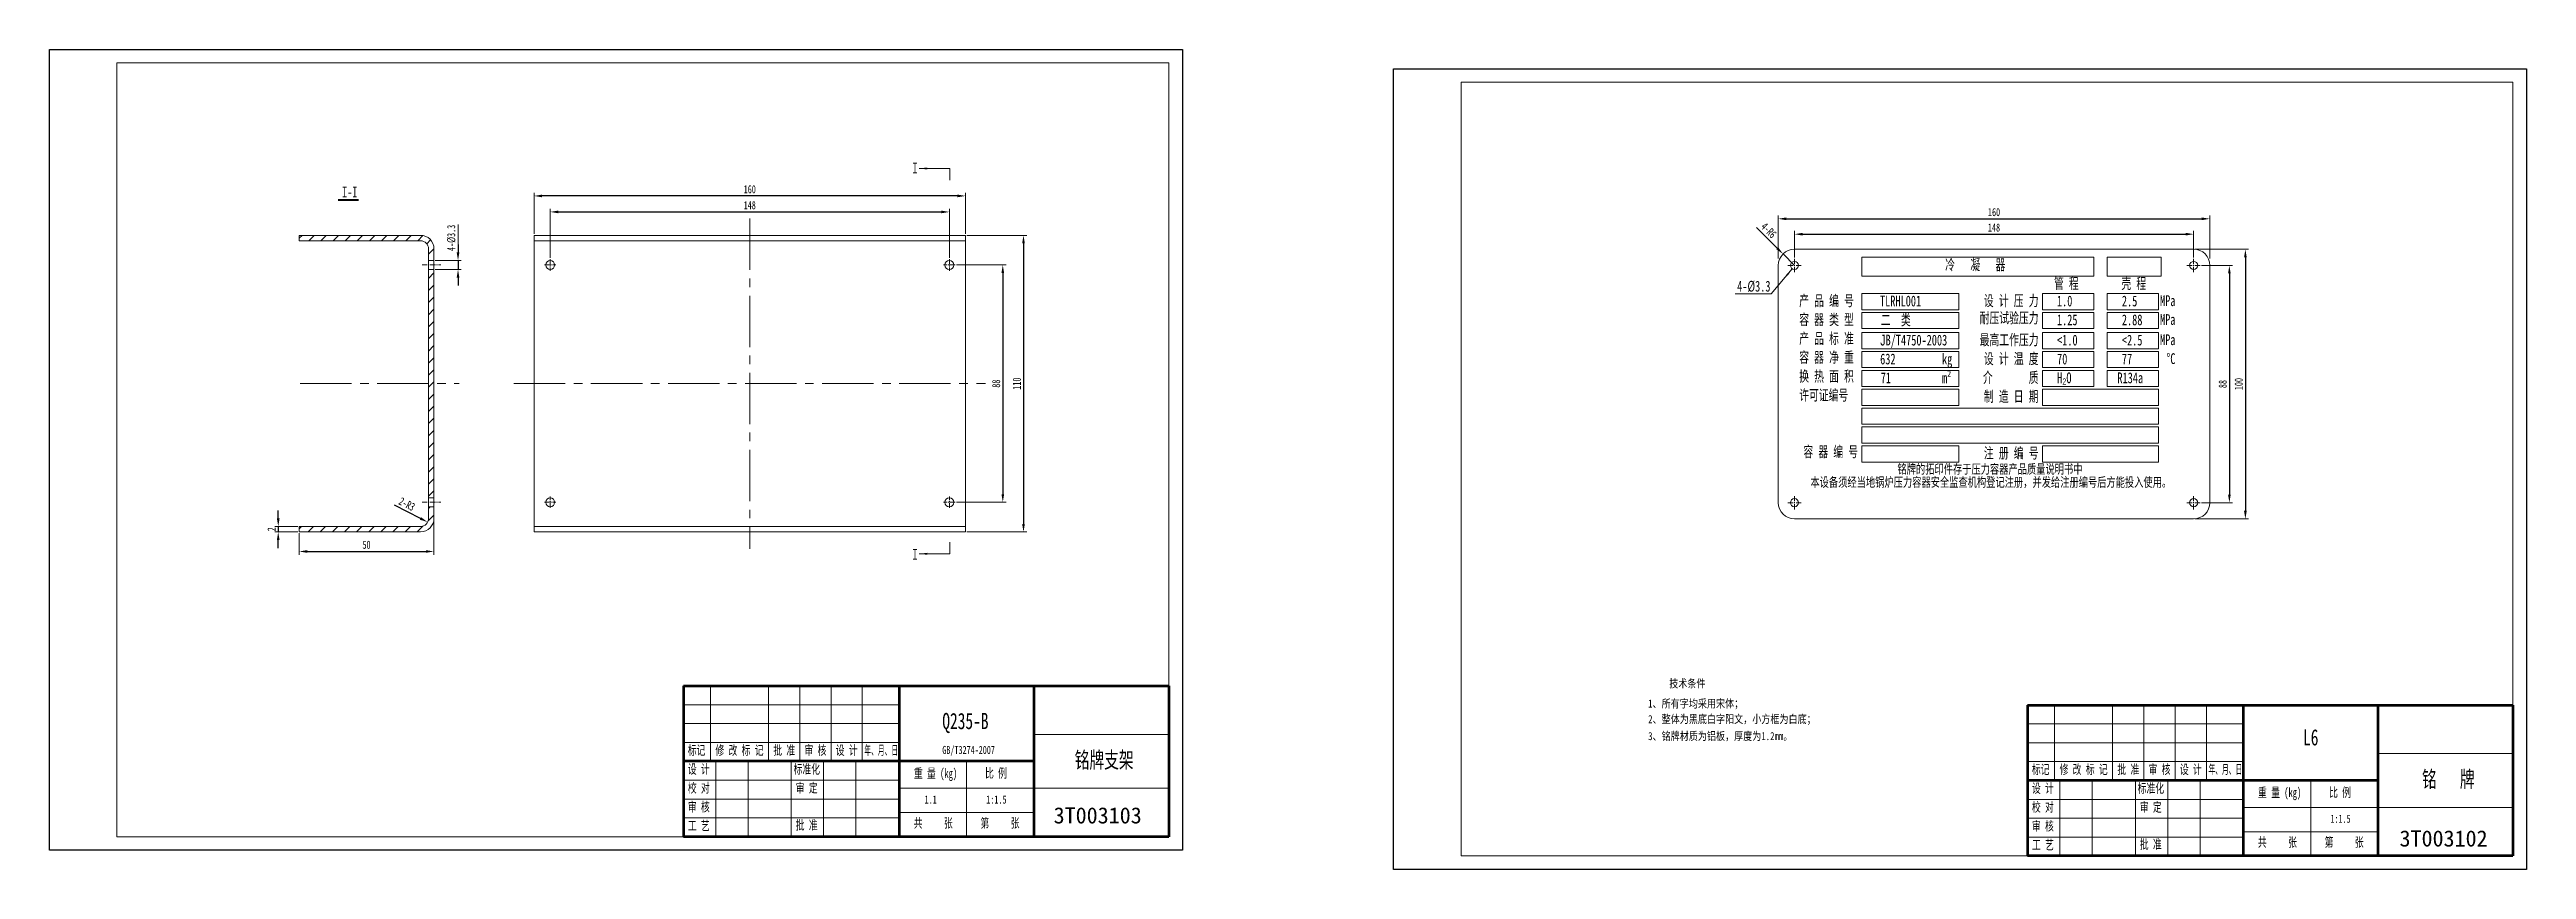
# Model space of a CAD drawing. Header units: millimetres. Extents: x 9957 to 10876, y 1801 to 2105.
import ezdxf

# ---------------------------------------------------------------- set-up
doc = ezdxf.new("R2010")
doc.units = ezdxf.units.MM
doc.linetypes.add('CENTER', pattern=[50.8, 31.75, -6.35, 6.35, -6.35])
doc.linetypes.add('CENTER2', pattern=[28.574999, 19.049999, -3.175, 3.175, -3.175])
doc.layers.get('0').update_dxf_attribs({"lineweight": 0})
doc.layers.get('Defpoints').update_dxf_attribs({"lineweight": 18})
for name, color, linetype, lineweight in [('中心线', 1, 'CENTER', 9), ('图层4', 2, 'CENTER2', 20), ('尺寸线', 4, 'Continuous', 9), ('标注线', 4, 'Continuous', 5), ('粗线', 7, 'Continuous', 15)]:
    doc.layers.add(name, color=color, linetype=linetype, lineweight=lineweight)
doc.styles.get("Standard").update_dxf_attribs({"font": 'txt', "width": 0.7})
doc.styles.add('TextStyle1', font='', dxfattribs={"width": 0.510669})
doc.styles.add('UserTxtStyle4', font='', dxfattribs={"width": 0.667})
doc.styles.get('TextStyle1').set_extended_font_data('宋体')
doc.styles.get('UserTxtStyle4').set_extended_font_data('宋体')
doc.dimstyles.new('标准', dxfattribs={"dimtxt": 3, "dimasz": 3, "dimexe": 1.2, "dimexo": 0.5, "dimgap": 1, "dimtad": 1, "dimdec": 1, "dimzin": 12, "dimdsep": 46, "dimtxsty": 'Standard', "dimcen": 0, "dimdle": 6, "dimclrd": 256, "dimclre": 256, "dimclrt": 256, "dimaunit": 1, "dimazin": 3, "dimtfac": 1, "dimtdec": 1, "dimtix": 1, "dimtmove": 0, "dimatfit": 3, "dimfxl": 0, "dimtolj": 1, "dimarcsym": 0})

# ---------------------------------------------------------------- blocks, each defined once
blk = doc.blocks.new('*X41')
at = {"layer": '尺寸线', "linetype": 'ByBlock'}
for points in [[(10604.28, 2036.52), (10607.28, 2036.02), (10607.28, 2037.02)], [(10752.28, 2036.52), (10749.28, 2036.02), (10749.28, 2037.02)]]:
    blk.add_hatch(color=256, dxfattribs=at).paths.add_polyline_path(points, flags=0)
for p, q in [((10604.28, 2027.92), (10604.28, 2037.72)), ((10752.28, 2027.92), (10752.28, 2037.72))]:
    blk.add_line(p, q, dxfattribs=at)
at = {"layer": '尺寸线', "linetype": 'ByBlock', "lineweight": -2}
blk.add_line((10607.28, 2036.52), (10749.28, 2036.52), dxfattribs=at)
at = {"layer": '尺寸线', "linetype": 'ByBlock', "insert": (10678.28, 2038.98), "char_height": 3, "width": 7.9333, "attachment_point": 5}
blk.add_mtext('148', dxfattribs=at)
blk = doc.blocks.new('*X42')
at = {"layer": '尺寸线', "linetype": 'ByBlock'}
for points in [[(10598.28, 2042.22), (10601.28, 2041.72), (10601.28, 2042.72)], [(10758.28, 2042.22), (10755.28, 2041.72), (10755.28, 2042.72)]]:
    blk.add_hatch(color=256, dxfattribs=at).paths.add_polyline_path(points, flags=0)
for p, q in [((10598.28, 2027.44), (10598.28, 2043.42)), ((10758.28, 2027.44), (10758.28, 2043.42))]:
    blk.add_line(p, q, dxfattribs=at)
at = {"layer": '尺寸线', "linetype": 'ByBlock', "lineweight": -2}
blk.add_line((10601.28, 2042.22), (10755.28, 2042.22), dxfattribs=at)
at = {"layer": '尺寸线', "linetype": 'ByBlock', "insert": (10678.28, 2044.69), "char_height": 3, "width": 7.98, "attachment_point": 5}
blk.add_mtext('160', dxfattribs=at)
blk = doc.blocks.new('*X43')
at = {"layer": '尺寸线', "linetype": 'ByBlock'}
for points in [[(10765.53, 2024.94), (10765.03, 2021.94), (10766.03, 2021.94)], [(10765.53, 1936.94), (10765.03, 1939.94), (10766.03, 1939.94)]]:
    blk.add_hatch(color=256, dxfattribs=at).paths.add_polyline_path(points, flags=0)
for p, q in [((10755.26, 2024.94), (10766.73, 2024.94)), ((10755.26, 1936.94), (10766.73, 1936.94))]:
    blk.add_line(p, q, dxfattribs=at)
at = {"layer": '尺寸线', "linetype": 'ByBlock', "lineweight": -2}
blk.add_line((10765.53, 2021.94), (10765.53, 1939.94), dxfattribs=at)
at = {"layer": '尺寸线', "linetype": 'ByBlock', "insert": (10763.06, 1980.94), "char_height": 3, "width": 5.9, "attachment_point": 5, "rotation": 90}
blk.add_mtext('88', dxfattribs=at)
blk = doc.blocks.new('*X44')
at = {"layer": '尺寸线', "linetype": 'ByBlock'}
for points in [[(10771.47, 2030.94), (10770.97, 2027.94), (10771.97, 2027.94)], [(10771.47, 1930.94), (10770.97, 1933.94), (10771.97, 1933.94)]]:
    blk.add_hatch(color=256, dxfattribs=at).paths.add_polyline_path(points, flags=0)
for p, q in [((10752.78, 2030.94), (10772.67, 2030.94)), ((10752.78, 1930.94), (10772.67, 1930.94))]:
    blk.add_line(p, q, dxfattribs=at)
at = {"layer": '尺寸线', "linetype": 'ByBlock', "lineweight": -2}
blk.add_line((10771.47, 2027.94), (10771.47, 1933.94), dxfattribs=at)
at = {"layer": '尺寸线', "linetype": 'ByBlock', "insert": (10769, 1980.94), "char_height": 3, "width": 7.98, "attachment_point": 5, "rotation": 90}
blk.add_mtext('100', dxfattribs=at)
blk = doc.blocks.new('*X45')
at = {"layer": '尺寸线', "linetype": 'ByBlock'}
blk.add_hatch(color=256, dxfattribs=at).paths.add_polyline_path([(10600.04, 2029.18), (10598.27, 2031.66), (10597.57, 2030.95)], flags=0)
at = {"layer": '尺寸线', "linetype": 'ByBlock', "lineweight": -2}
for p, q in [((10595.8, 2033.43), (10590.25, 2038.98)), ((10597.92, 2031.3), (10595.8, 2033.43)), ((10600.04, 2029.18), (10604.28, 2024.94))]:
    blk.add_line(p, q, dxfattribs=at)
at = {"layer": '尺寸线', "linetype": 'ByBlock', "insert": (10594.77, 2037.95), "char_height": 3, "width": 12.24, "attachment_point": 5, "rotation": 315}
blk.add_mtext('4-R6', dxfattribs=at)
blk = doc.blocks.new('*X46')
at = {"layer": '尺寸线', "linetype": 'Continuous'}
blk.add_hatch(color=256, dxfattribs=at).paths.add_polyline_path([(10603.47, 2023.68), (10601.83, 2021.14), (10601.26, 2021.62)], flags=0)
for p, q in [((10603.47, 2023.68), (10595.64, 2014.34)), ((10595.64, 2014.34), (10582.27, 2014.34))]:
    blk.add_line(p, q, dxfattribs=at)
at = {"layer": '尺寸线'}
blk.add_line((10582.27, 2014.34), (10582.27, 2014.34), dxfattribs=at)
blk = doc.blocks.new('*X47')
at = {"layer": '尺寸线', "linetype": 'ByBlock'}
blk.add_hatch(color=256, dxfattribs=at).paths.add_polyline_path([(10097.54, 1929.72), (10094.64, 1930.64), (10095.1, 1931.53)], flags=0)
at = {"layer": '尺寸线', "linetype": 'ByBlock', "lineweight": -2}
blk.add_line((10094.87, 1931.09), (10085.24, 1936.02), dxfattribs=at)
at = {"layer": '尺寸线', "linetype": 'ByBlock', "insert": (10089.85, 1936.43), "char_height": 3, "width": 12.7204, "attachment_point": 5, "rotation": 332.88456}
blk.add_mtext('2-R3', dxfattribs=at)
blk = doc.blocks.new('*X48')
at = {"layer": '尺寸线', "linetype": 'ByBlock'}
for points in [[(10042.13, 1928.09), (10041.63, 1931.09), (10042.63, 1931.09)], [(10042.13, 1926.09), (10041.63, 1923.09), (10042.63, 1923.09)]]:
    blk.add_hatch(color=256, dxfattribs=at).paths.add_polyline_path(points, flags=0)
at = {"layer": '尺寸线', "linetype": 'ByBlock', "lineweight": -2}
for p, q in [((10042.13, 1931.09), (10042.13, 1934.09)), ((10042.13, 1928.09), (10042.13, 1926.09)), ((10042.13, 1920.09), (10042.13, 1923.09)), ((10049.87, 1928.09), (10049.87, 1928.09))]:
    blk.add_line(p, q, dxfattribs=at)
at = {"layer": '尺寸线', "linetype": 'ByBlock'}
for p, q in [((10049.37, 1928.09), (10040.93, 1928.09)), ((10049.37, 1926.09), (10040.93, 1926.09))]:
    blk.add_line(p, q, dxfattribs=at)
at = {"layer": '尺寸线', "linetype": 'ByBlock', "insert": (10039.67, 1927.09), "char_height": 3, "width": 5.9, "attachment_point": 5, "rotation": 90}
blk.add_mtext('2', dxfattribs=at)
blk = doc.blocks.new('*X49')
at = {"layer": '尺寸线', "linetype": 'ByBlock'}
for points in [[(10142.96, 2044.77), (10145.96, 2044.27), (10145.96, 2045.27)], [(10290.96, 2044.77), (10287.96, 2044.27), (10287.96, 2045.27)]]:
    blk.add_hatch(color=256, dxfattribs=at).paths.add_polyline_path(points, flags=0)
for p, q in [((10142.96, 2027.71), (10142.96, 2045.97)), ((10290.96, 2027.71), (10290.96, 2045.97))]:
    blk.add_line(p, q, dxfattribs=at)
at = {"layer": '尺寸线', "linetype": 'ByBlock', "lineweight": -2}
blk.add_line((10145.96, 2044.77), (10287.96, 2044.77), dxfattribs=at)
at = {"layer": '尺寸线', "linetype": 'ByBlock', "insert": (10216.96, 2047.24), "char_height": 3, "width": 7.9333, "attachment_point": 5}
blk.add_mtext('148', dxfattribs=at)
blk = doc.blocks.new('*X50')
at = {"layer": '尺寸线', "linetype": 'ByBlock'}
for points in [[(10310.77, 2025.09), (10310.27, 2022.09), (10311.27, 2022.09)], [(10310.77, 1937.09), (10310.27, 1940.09), (10311.27, 1940.09)]]:
    blk.add_hatch(color=256, dxfattribs=at).paths.add_polyline_path(points, flags=0)
for p, q in [((10293.58, 2025.09), (10311.97, 2025.09)), ((10293.58, 1937.09), (10311.97, 1937.09))]:
    blk.add_line(p, q, dxfattribs=at)
at = {"layer": '尺寸线', "linetype": 'ByBlock', "lineweight": -2}
blk.add_line((10310.77, 2022.09), (10310.77, 1940.09), dxfattribs=at)
at = {"layer": '尺寸线', "linetype": 'ByBlock', "insert": (10308.3, 1981.09), "char_height": 3, "width": 5.9, "attachment_point": 5, "rotation": 90}
blk.add_mtext('88', dxfattribs=at)
blk = doc.blocks.new('*X51')
at = {"layer": '尺寸线', "linetype": 'ByBlock'}
for points in [[(10318.45, 2036.09), (10317.95, 2033.09), (10318.95, 2033.09)], [(10318.45, 1926.09), (10317.95, 1929.09), (10318.95, 1929.09)]]:
    blk.add_hatch(color=256, dxfattribs=at).paths.add_polyline_path(points, flags=0)
for p, q in [((10297.46, 2036.09), (10319.65, 2036.09)), ((10297.46, 1926.09), (10319.65, 1926.09))]:
    blk.add_line(p, q, dxfattribs=at)
at = {"layer": '尺寸线', "linetype": 'ByBlock', "lineweight": -2}
blk.add_line((10318.45, 2033.09), (10318.45, 1929.09), dxfattribs=at)
at = {"layer": '尺寸线', "linetype": 'ByBlock', "insert": (10315.99, 1981.09), "char_height": 3, "width": 7.98, "attachment_point": 5, "rotation": 90}
blk.add_mtext('110', dxfattribs=at)
blk = doc.blocks.new('*X52')
at = {"layer": '尺寸线', "linetype": 'ByBlock'}
for points in [[(10136.96, 2050.71), (10139.96, 2051.21), (10139.96, 2050.21)], [(10296.96, 2050.71), (10293.96, 2051.21), (10293.96, 2050.21)]]:
    blk.add_hatch(color=256, dxfattribs=at).paths.add_polyline_path(points, flags=0)
for p, q in [((10136.96, 2036.59), (10136.96, 2051.91)), ((10296.96, 2036.59), (10296.96, 2051.91))]:
    blk.add_line(p, q, dxfattribs=at)
at = {"layer": '尺寸线', "linetype": 'ByBlock', "lineweight": -2}
blk.add_line((10293.96, 2050.71), (10139.96, 2050.71), dxfattribs=at)
at = {"layer": '尺寸线', "linetype": 'ByBlock', "insert": (10216.96, 2053.17), "char_height": 3, "width": 7.98, "attachment_point": 5}
blk.add_mtext('160', dxfattribs=at)
blk = doc.blocks.new('*X53')
at = {"layer": '尺寸线', "linetype": 'ByBlock'}
for points in [[(10049.87, 1918.84), (10052.87, 1918.34), (10052.87, 1919.34)], [(10099.87, 1918.84), (10096.87, 1918.34), (10096.87, 1919.34)]]:
    blk.add_hatch(color=256, dxfattribs=at).paths.add_polyline_path(points, flags=0)
for p, q in [((10099.87, 1930.59), (10099.87, 1917.64)), ((10049.87, 1925.59), (10049.87, 1917.64))]:
    blk.add_line(p, q, dxfattribs=at)
at = {"layer": '尺寸线', "linetype": 'ByBlock', "lineweight": -2}
blk.add_line((10052.87, 1918.84), (10096.87, 1918.84), dxfattribs=at)
at = {"layer": '尺寸线', "linetype": 'ByBlock', "insert": (10074.87, 1921.31), "char_height": 3, "width": 5.32, "attachment_point": 5}
blk.add_mtext('50', dxfattribs=at)
blk = doc.blocks.new('*X54')
at = {"layer": '尺寸线', "linetype": 'Continuous'}
blk.add_hatch(color=256, dxfattribs=at).paths.add_polyline_path([(10279.81, 2060.89), (10282.81, 2061.26), (10282.81, 2060.51)], flags=0)
for p, q in [((10279.81, 2060.89), (10291.1, 2060.89)), ((10291.1, 2060.89), (10291.1, 2056.57))]:
    blk.add_line(p, q, dxfattribs=at)
at = {"layer": '尺寸线'}
blk.add_line((10291.1, 2056.57), (10291.1, 2056.57), dxfattribs=at)
blk = doc.blocks.new('*X55')
at = {"layer": '尺寸线', "linetype": 'Continuous'}
blk.add_hatch(color=256, dxfattribs=at).paths.add_polyline_path([(10279.81, 1917.98), (10282.81, 1918.36), (10282.81, 1917.61)], flags=0)
for p, q in [((10291.1, 1917.98), (10291.1, 1922.3)), ((10279.81, 1917.98), (10291.1, 1917.98))]:
    blk.add_line(p, q, dxfattribs=at)
at = {"layer": '尺寸线'}
blk.add_line((10291.1, 1922.3), (10291.1, 1922.3), dxfattribs=at)
blk = doc.blocks.new('*X56')
at = {"layer": '尺寸线', "linetype": 'ByBlock'}
for points in [[(10108.79, 2026.74), (10108.29, 2029.74), (10109.29, 2029.74)], [(10108.79, 2023.44), (10108.29, 2020.44), (10109.29, 2020.44)]]:
    blk.add_hatch(color=256, dxfattribs=at).paths.add_polyline_path(points, flags=0)
at = {"layer": '尺寸线', "linetype": 'ByBlock', "lineweight": -2}
for p, q in [((10108.79, 2032.74), (10108.79, 2029.74)), ((10099.87, 2026.74), (10099.87, 2026.74)), ((10108.79, 2026.74), (10108.79, 2023.44)), ((10108.79, 2020.44), (10108.79, 2017.44))]:
    blk.add_line(p, q, dxfattribs=at)
at = {"layer": '尺寸线', "linetype": 'ByBlock'}
for p, q in [((10100.37, 2026.74), (10109.99, 2026.74)), ((10100.37, 2023.44), (10109.99, 2023.44))]:
    blk.add_line(p, q, dxfattribs=at)
at = {"layer": '尺寸线', "linetype": 'ByBlock', "insert": (10106.32, 2035.15), "char_height": 3, "width": 17.3367, "attachment_point": 5, "rotation": 90}
blk.add_mtext('4-%%C3.3', dxfattribs=at)

msp = doc.modelspace()

# ---------------------------------------------------------------- hatches: boundary and pattern name
at = {"layer": '尺寸线'}
h = msp.add_hatch(dxfattribs=at)
h.set_pattern_fill('ANSI31', color=256, style=0, pattern_type=0)
edge = h.paths.add_edge_path(flags=0)
edge.add_line((10099.87, 2026.74), (10099.87, 2031.09))
edge.add_arc((10094.87, 2031.09), 5, 0, 90)
edge.add_line((10094.87, 2036.09), (10049.87, 2036.09))
edge.add_line((10049.87, 2036.09), (10049.87, 2034.09))
edge.add_line((10049.87, 2034.09), (10094.87, 2034.09))
edge.add_arc((10094.87, 2031.09), 3, 0, 90, ccw=False)
edge.add_line((10097.87, 2031.09), (10097.87, 2026.74))
edge.add_line((10097.87, 2026.74), (10099.87, 2026.74))
h.paths.add_polyline_path([(10099.87, 1938.74), (10099.87, 2023.44), (10097.87, 2023.44), (10097.87, 1938.74)], flags=0)
edge = h.paths.add_edge_path(flags=0)
edge.add_line((10099.87, 1931.09), (10099.87, 1935.44))
edge.add_line((10099.87, 1935.44), (10097.87, 1935.44))
edge.add_line((10097.87, 1935.44), (10097.87, 1931.09))
edge.add_arc((10094.87, 1931.09), 3, 270, 360, ccw=False)
edge.add_line((10094.87, 1928.09), (10049.87, 1928.09))
edge.add_line((10049.87, 1928.09), (10049.87, 1926.09))
edge.add_line((10049.87, 1926.09), (10094.87, 1926.09))
edge.add_arc((10094.87, 1931.09), 5, 270, 360)

# ---------------------------------------------------------------- linework, layer by layer
for p, q in [((10604.28, 2030.94), (10752.28, 2030.94)), ((10598.28, 1936.94), (10598.28, 2024.94)), ((10629.28, 2020.94), (10629.28, 2027.94)), ((10629.28, 2027.94), (10715.28, 2027.94)), ((10715.28, 2020.94), (10629.28, 2020.94)), ((10715.28, 2027.94), (10715.28, 2020.94)), ((10720.28, 2027.94), (10740.28, 2027.94)), ((10720.28, 2027.94), (10720.28, 2020.94)), ((10720.28, 2020.94), (10740.28, 2020.94)), ((10740.28, 2027.94), (10740.28, 2020.94)), ((10758.28, 2024.94), (10758.28, 1936.94)), ((10665.28, 2014.52), (10629.28, 2014.52)), ((10629.28, 2014.52), (10629.28, 2008.52)), ((10665.28, 2014.52), (10665.28, 2008.52)), ((10715.28, 2014.52), (10696.28, 2014.52)), ((10696.28, 2014.52), (10696.28, 2008.52)), ((10715.28, 2014.52), (10715.28, 2008.52)), ((10720.28, 2014.52), (10720.28, 2008.52)), ((10739.28, 2014.52), (10720.28, 2014.52)), ((10739.28, 2014.52), (10739.28, 2008.52)), ((10665.28, 2008.52), (10629.28, 2008.52)), ((10629.28, 2007.52), (10629.28, 2001.52)), ((10665.28, 2007.52), (10629.28, 2007.52)), ((10665.28, 2007.52), (10665.28, 2001.52)), ((10715.28, 2008.52), (10696.28, 2008.52)), ((10715.28, 2007.52), (10696.28, 2007.52)), ((10696.28, 2007.52), (10696.28, 2001.52)), ((10715.28, 2007.52), (10715.28, 2001.52)), ((10739.28, 2008.52), (10720.28, 2008.52)), ((10720.28, 2007.52), (10720.28, 2001.52)), ((10739.28, 2007.52), (10720.28, 2007.52)), ((10739.28, 2007.52), (10739.28, 2001.52)), ((10665.28, 2001.52), (10629.28, 2001.52)), ((10665.28, 2000.02), (10629.28, 2000.02)), ((10629.28, 2000.02), (10629.28, 1994.02)), ((10665.28, 1994.02), (10629.28, 1994.02)), ((10629.28, 1993.02), (10629.28, 1987.02)), ((10665.28, 1993.02), (10629.28, 1993.02)), ((10665.28, 2000.02), (10665.28, 1994.02)), ((10665.28, 1993.02), (10665.28, 1987.02)), ((10715.28, 2001.52), (10696.28, 2001.52)), ((10696.28, 2000.02), (10696.28, 1994.02)), ((10715.28, 2000.02), (10696.28, 2000.02)), ((10715.28, 1994.02), (10696.28, 1994.02)), ((10696.28, 1993.02), (10696.28, 1987.02)), ((10715.28, 1993.02), (10696.28, 1993.02)), ((10715.28, 2000.02), (10715.28, 1994.02)), ((10715.28, 1993.02), (10715.28, 1987.02)), ((10739.28, 2001.52), (10720.28, 2001.52)), ((10720.28, 2000.02), (10720.28, 1994.02)), ((10739.28, 2000.02), (10720.28, 2000.02)), ((10739.28, 1994.02), (10720.28, 1994.02)), ((10720.28, 1993.02), (10720.28, 1987.02)), ((10739.28, 1993.02), (10720.28, 1993.02)), ((10739.28, 2000.02), (10739.28, 1994.02)), ((10739.28, 1993.02), (10739.28, 1987.02)), ((10665.28, 1987.02), (10629.28, 1987.02)), ((10629.28, 1986.02), (10629.28, 1980.02)), ((10665.28, 1986.02), (10629.28, 1986.02)), ((10665.28, 1986.02), (10665.28, 1980.02)), ((10715.28, 1987.02), (10696.28, 1987.02)), ((10696.28, 1986.02), (10696.28, 1980.02)), ((10715.28, 1986.02), (10696.28, 1986.02)), ((10715.28, 1986.02), (10715.28, 1980.02)), ((10739.28, 1987.02), (10720.28, 1987.02)), ((10720.28, 1986.02), (10720.28, 1980.02)), ((10739.28, 1986.02), (10720.28, 1986.02)), ((10739.28, 1986.02), (10739.28, 1980.02)), ((10665.28, 1980.02), (10629.28, 1980.02)), ((10665.28, 1979.02), (10629.28, 1979.02)), ((10629.28, 1979.02), (10629.28, 1973.02)), ((10665.28, 1979.02), (10665.28, 1973.02)), ((10715.28, 1980.02), (10696.28, 1980.02)), ((10739.28, 1979.02), (10696.28, 1979.02)), ((10696.28, 1979.02), (10696.28, 1973.02)), ((10739.28, 1980.02), (10720.28, 1980.02)), ((10739.28, 1979.02), (10739.28, 1973.02)), ((10665.28, 1973.02), (10629.28, 1973.02)), ((10629.28, 1972.02), (10629.28, 1966.02)), ((10739.28, 1972.02), (10629.28, 1972.02)), ((10739.28, 1966.02), (10629.28, 1966.02)), ((10739.28, 1973.02), (10696.28, 1973.02)), ((10739.28, 1972.02), (10739.28, 1966.02)), ((10629.28, 1965.02), (10629.28, 1959.02)), ((10739.28, 1965.02), (10629.28, 1965.02)), ((10739.28, 1959.02), (10629.28, 1959.02)), ((10629.28, 1958.02), (10629.28, 1952.02)), ((10665.28, 1958.02), (10629.28, 1958.02)), ((10665.28, 1958.02), (10665.28, 1952.02)), ((10696.28, 1958.02), (10696.28, 1952.02)), ((10739.28, 1958.02), (10696.28, 1958.02)), ((10739.28, 1965.02), (10739.28, 1959.02)), ((10739.28, 1958.02), (10739.28, 1952.02)), ((10665.28, 1952.02), (10629.28, 1952.02)), ((10739.28, 1952.02), (10696.28, 1952.02)), ((10604.28, 1930.94), (10752.28, 1930.94))]:
    msp.add_line(p, q)
for centre in [(10604.28, 2024.94), (10752.28, 2024.94), (10604.28, 1936.94), (10752.28, 1936.94)]:
    msp.add_circle(centre, 1.5)
for centre, start, end in [((10604.28, 2024.94), 90, 180), ((10752.28, 2024.94), 0, 90), ((10604.28, 1936.94), 180, 270), ((10752.28, 1936.94), 270, 0)]:
    msp.add_arc(centre, 6, start, end)
at = {"layer": 'Defpoints', "linetype": 'Continuous', "lineweight": 25}
for p, q in [((9957.34, 1808.01), (9957.34, 2105.01)), ((9957.34, 2105.01), (10377.34, 2105.01)), ((10377.34, 2105.01), (10377.34, 1808.01)), ((10455.68, 2097.9), (10875.68, 2097.9)), ((10455.68, 1800.9), (10455.68, 2097.9)), ((10875.68, 2097.9), (10875.68, 1800.9)), ((10377.34, 1808.01), (9957.34, 1808.01)), ((10875.68, 1800.9), (10455.68, 1800.9))]:
    msp.add_line(p, q, dxfattribs=at)
at = {"layer": '中心线', "ltscale": 0.06}
for p, q in [((10095.47, 2025.09), (10102.45, 2025.09)), ((10140.83, 2025.09), (10145.08, 2025.09)), ((10142.96, 2027.21), (10142.96, 2022.97)), ((10293.08, 2025.09), (10288.83, 2025.09)), ((10290.96, 2027.21), (10290.96, 2022.97)), ((10601.81, 2024.94), (10606.76, 2024.94)), ((10604.28, 2022.46), (10604.28, 2027.42)), ((10749.81, 2024.94), (10754.76, 2024.94)), ((10752.28, 2022.46), (10752.28, 2027.42)), ((10142.96, 1934.97), (10142.96, 1939.21)), ((10290.96, 1934.97), (10290.96, 1939.21)), ((10604.28, 1934.46), (10604.28, 1939.42)), ((10752.28, 1934.46), (10752.28, 1939.42)), ((10095.47, 1937.09), (10102.45, 1937.09)), ((10140.83, 1937.09), (10145.08, 1937.09)), ((10293.08, 1937.09), (10288.83, 1937.09)), ((10601.81, 1936.94), (10606.76, 1936.94)), ((10749.81, 1936.94), (10754.76, 1936.94))]:
    msp.add_line(p, q, dxfattribs=at)
at = {"layer": '图层4'}
for p, q in [((10216.96, 2042.29), (10216.96, 1919.88)), ((10050.27, 1981.09), (10109.27, 1981.09)), ((10129.51, 1981.09), (10304.4, 1981.09))]:
    msp.add_line(p, q, dxfattribs=at)
at = {"layer": '尺寸线'}
for p, q in [((10064.36, 2049.36), (10071.9, 2049.36)), ((10064.36, 2048.99), (10071.9, 2048.99)), ((10108.79, 2032.74), (10108.79, 2040.05))]:
    msp.add_line(p, q, dxfattribs=at)
at = {"layer": '标注线'}
for p, q in [((10202.34, 1841.01), (10202.34, 1869.01)), ((10223.92, 1841.01), (10223.92, 1869.01)), ((10235.51, 1841.01), (10235.51, 1869.01)), ((10247.09, 1841.01), (10247.09, 1869.01)), ((10258.67, 1841.01), (10258.67, 1869.01)), ((10272.34, 1862.01), (10192.34, 1862.01)), ((10700.68, 1833.9), (10700.68, 1861.9)), ((10722.26, 1833.9), (10722.26, 1861.9)), ((10733.85, 1833.9), (10733.85, 1861.9)), ((10745.43, 1833.9), (10745.43, 1861.9)), ((10757.01, 1833.9), (10757.01, 1861.9)), ((10272.34, 1855.01), (10192.34, 1855.01)), ((10272.34, 1848.01), (10192.34, 1848.01)), ((10372.34, 1851.01), (10322.34, 1851.01)), ((10770.68, 1854.9), (10690.68, 1854.9)), ((10770.68, 1847.9), (10690.68, 1847.9)), ((10204.34, 1813.01), (10204.34, 1841.01)), ((10216.34, 1813.01), (10216.34, 1841.01)), ((10232.34, 1813.01), (10232.34, 1841.01)), ((10244.34, 1813.01), (10244.34, 1841.01)), ((10256.34, 1813.01), (10256.34, 1841.01)), ((10297.34, 1841.01), (10297.34, 1822.01)), ((10770.68, 1840.9), (10690.68, 1840.9)), ((10870.68, 1843.9), (10820.68, 1843.9)), ((10272.34, 1834.01), (10192.34, 1834.01)), ((10322.34, 1831.01), (10272.34, 1831.01)), ((10372.34, 1831.01), (10322.34, 1831.01)), ((10702.68, 1805.9), (10702.68, 1833.9)), ((10714.68, 1805.9), (10714.68, 1833.9)), ((10730.68, 1805.9), (10730.68, 1833.9)), ((10742.68, 1805.9), (10742.68, 1833.9)), ((10754.68, 1805.9), (10754.68, 1833.9)), ((10795.68, 1833.9), (10795.68, 1814.9)), ((10272.34, 1827.01), (10192.34, 1827.01)), ((10272.34, 1820.01), (10192.34, 1820.01)), ((10322.34, 1822.01), (10272.34, 1822.01)), ((10297.34, 1822.01), (10297.34, 1813.01)), ((10770.68, 1826.9), (10690.68, 1826.9)), ((10770.68, 1819.9), (10690.68, 1819.9)), ((10820.68, 1823.9), (10770.68, 1823.9)), ((10870.68, 1823.9), (10820.68, 1823.9)), ((10770.68, 1812.9), (10690.68, 1812.9)), ((10820.68, 1814.9), (10770.68, 1814.9)), ((10795.68, 1814.9), (10795.68, 1805.9))]:
    msp.add_line(p, q, dxfattribs=at)
at = {"layer": '粗线'}
for p, q in [((10372.34, 2100.01), (9982.34, 2100.01)), ((9982.34, 2100.01), (9982.34, 1813.01)), ((10372.34, 1813.01), (10372.34, 2100.01)), ((10480.68, 2092.9), (10480.68, 1805.9)), ((10870.68, 2092.9), (10480.68, 2092.9)), ((10870.68, 1805.9), (10870.68, 2092.9)), ((10094.87, 2036.09), (10049.87, 2036.09)), ((10049.87, 2036.09), (10049.87, 2034.09)), ((10094.87, 2034.09), (10049.87, 2034.09)), ((10097.87, 2031.09), (10097.87, 1931.09)), ((10099.87, 2031.09), (10099.87, 1931.09)), ((10136.96, 2036.09), (10296.96, 2036.09)), ((10136.96, 1926.09), (10136.96, 2036.09)), ((10136.96, 2034.09), (10296.96, 2034.09)), ((10296.96, 1926.09), (10296.96, 2036.09)), ((10097.87, 2026.74), (10099.87, 2026.74)), ((10097.87, 2023.44), (10099.87, 2023.44)), ((10097.87, 1938.74), (10099.87, 1938.74)), ((10097.87, 1935.44), (10099.87, 1935.44)), ((10094.87, 1928.09), (10049.87, 1928.09)), ((10049.87, 1928.09), (10049.87, 1926.09)), ((10094.87, 1926.09), (10049.87, 1926.09)), ((10136.96, 1928.09), (10296.96, 1928.09)), ((10136.96, 1926.09), (10296.96, 1926.09)), ((9982.34, 1813.01), (10372.34, 1813.01)), ((10480.68, 1805.9), (10870.68, 1805.9))]:
    msp.add_line(p, q, dxfattribs=at)
at = {"layer": '粗线', "linetype": 'Continuous', "lineweight": 70}
for p, q in [((10192.34, 1869.01), (10372.34, 1869.01)), ((10192.34, 1869.01), (10192.34, 1813.01)), ((10272.34, 1869.01), (10272.34, 1813.01)), ((10322.34, 1813.01), (10322.34, 1869.01)), ((10372.34, 1869.01), (10372.34, 1813.01)), ((10690.68, 1861.9), (10690.68, 1805.9)), ((10690.68, 1861.9), (10870.68, 1861.9)), ((10770.68, 1861.9), (10770.68, 1805.9)), ((10820.68, 1805.9), (10820.68, 1861.9)), ((10870.68, 1861.9), (10870.68, 1805.9)), ((10322.34, 1841.01), (10192.34, 1841.01)), ((10820.68, 1833.9), (10690.68, 1833.9)), ((10372.34, 1813.01), (10192.34, 1813.01)), ((10870.68, 1805.9), (10690.68, 1805.9))]:
    msp.add_line(p, q, dxfattribs=at)
at = {"layer": '粗线', "color": 0, "linetype": 'Continuous', "lineweight": 70}
for p, q in [((10240.34, 1869.01), (10284.34, 1869.01)), ((10284.34, 1869.01), (10292.34, 1869.01)), ((10292.34, 1869.01), (10317.34, 1869.01)), ((10317.34, 1869.01), (10352.34, 1869.01)), ((10738.68, 1861.9), (10782.68, 1861.9)), ((10782.68, 1861.9), (10790.68, 1861.9)), ((10790.68, 1861.9), (10815.68, 1861.9)), ((10815.68, 1861.9), (10850.68, 1861.9))]:
    msp.add_line(p, q, dxfattribs=at)
at = {"layer": '粗线'}
for centre in [(10142.96, 2025.09), (10290.96, 2025.09), (10142.96, 1937.09), (10290.96, 1937.09)]:
    msp.add_circle(centre, 1.65, dxfattribs=at)
for centre, radius, start, end in [((10094.87, 2031.09), 5, 0, 90), ((10094.87, 2031.09), 3, 0, 90), ((10094.87, 1931.09), 3, 270, 0), ((10094.87, 1931.09), 5, 270, 0)]:
    msp.add_arc(centre, radius, start, end, dxfattribs=at)

# ---------------------------------------------------------------- block references
at = {"layer": '尺寸线'}
for name in ['*X54', '*X46', '*X55']:
    msp.add_blockref(name, (0, 0), dxfattribs=at)

# ---------------------------------------------------------------- texts
for s, insert, char_height, width, attachment_point in [('{\\C7;冷   凝   器}', (10682.49, 2027.17), 4, 83.8459, 3), ('管 程', (10709.68, 2020.26), 4, 36.1158, 3), ('壳 程', (10734.68, 2020.26), 4, 36.1158, 3), ('产 品 编 号', (10606.04, 2013.86), 4, 36.1158, 1), ('{\\C7;TLRHL001}', (10636.01, 2013.74), 4, 36.1158, 1), ('设 计 压 力', (10694.78, 2013.86), 4, 36.1158, 3), ('{\\C7;1.0}', (10701.6, 2013.74), 4, 36.1158, 1), ('{\\C7;2.5}', (10725.68, 2013.74), 4, 36.1158, 1), ('MPa', (10745.53, 2013.86), 4, 36.1158, 3), ('容 器 类 型', (10606.04, 2006.86), 4, 36.1158, 1), ('{\\C7;二  类}', (10636.32, 2006.74), 4, 36.1158, 1), ('耐压试验压力', (10694.78, 2007.5), 4, 36.1158, 3), ('{\\C7;1.25}', (10701.6, 2006.74), 4, 36.1158, 1), ('{\\C7;2.88}', (10725.68, 2006.74), 4, 36.1158, 1), ('MPa', (10745.53, 2006.86), 4, 36.1158, 3), ('产 品 标 准', (10606.04, 1999.86), 4, 36.1158, 1), ('容 器 净 重', (10606.04, 1992.86), 4, 36.1158, 1), ('{\\farial|b0|i0|c134|p2;\\C7;J\\fSimSun|b0|i0|c134|p2;B/T4750-2003}', (10636.11, 1999.24), 4, 36.1158, 1), ('最高工作压力', (10694.78, 1999.36), 4, 36.1158, 3), ('设 计 温 度', (10694.78, 1992.36), 4, 36.1158, 3), ('{\\C7;<1.0}', (10701.64, 1999.24), 4, 36.1158, 1), ('{\\C7;<2.5}', (10725.68, 1999.24), 4, 36.1158, 1), ('MPa', (10745.53, 1999.36), 4, 36.1158, 3), ('换 热 面 积', (10606.04, 1985.86), 4, 36.1158, 1), ('{\\C7;632}', (10636.06, 1992.24), 4, 36.1158, 1), ('{\\C7;71}', (10636.26, 1985.24), 4, 36.1158, 1), ('m²', (10658.98, 1985.24), 4, 36.1158, 1), ('kg', (10658.98, 1992.24), 4, 36.1158, 1), ('介       质', (10694.78, 1985.36), 4, 36.1158, 3), ('{\\C7;70}', (10701.65, 1992.24), 4, 36.1158, 1), ('{\\C7;H₂O}', (10701.68, 1985.24), 4, 36.1158, 1), ('{\\C7;R134a}', (10724.03, 1985.24), 4, 36.1158, 1), ('{\\C7;77}', (10725.68, 1992.24), 4, 36.1158, 1), ('%%DC', (10745.53, 1992.36), 4, 36.1158, 3), ('许可证编号', (10606.04, 1978.86), 4, 36.1158, 1), ('制 造 日 期', (10694.78, 1978.36), 4, 36.1158, 3), ('{\\C7;容 器 编 号}', (10607.61, 1957.86), 4, 36.1158, 1), ('注 册 编 号', (10694.78, 1957.36), 4, 36.1158, 3), ('{\\C7;本设备须经当地锅炉压力容器安全监查机构登记注册，并发给注册编号后方能投入使用。}', (10610.2, 1946.32), 3.5, 165.5111, 1), ('铭牌的拓印件存于压力容器产品质量说明书中', (10642.47, 1951.17), 3.5, 106.1067, 1)]:
    msp.add_mtext(s, dxfattribs=dict(insert=insert, char_height=char_height, width=width, attachment_point=attachment_point))
for s, height, width, p in [('1、所有字均采用宋体；', 3, 0.8, (10550.05, 1860.92)), ('技术条件', 3, 0.8, (10557.85, 1868.37)), ('Q235-B', 6, 0.7, (10288.34, 1852.96)), ('2、整体为黑底白字阳文，小方框为白底；', 3, 0.8, (10550.05, 1855.16)), ('GB/T3274-2007', 3, 0.7, (10288.34, 1843.73)), ('3、铭牌材质为铝板，厚度为1.2mm。', 3, 0.8, (10550.05, 1848.87)), ('L6', 6, 0.7, (10792.84, 1846.91))]:
    msp.add_text(s, height=height, dxfattribs=dict(at, width=width)).set_placement(p)
for s, p in [('3T003103', (10329.62, 1817.97)), ('3T003102', (10828.62, 1809.41))]:
    msp.add_text(s, height=6, dxfattribs=at).set_placement(p)
for s, insert, char_height, width, attachment_point in [('I', (10277.26, 2063.07), 4, 8.8466, 1), ('I-I', (10065.81, 2050.15), 4, 8.8466, 7), ('4-%%C3.3', (10583.05, 2019.23), 4, 445.3179, 1), ('I', (10277.26, 1915.8), 4, 8.8466, 7), ('铭牌支架', (10348.36, 1841.2), 6, 46.6667, 5), ('铭   牌', (10846.7, 1834.09), 6, 40.8334, 5), ('1.1', (10284.03, 1826.8), 3, 7.6767, 5), ('1:1.5', (10308.4, 1826.81), 3, 13.8833, 5), ('1:1.5', (10806.74, 1819.7), 3, 13.8833, 5)]:
    msp.add_mtext(s, dxfattribs=dict(at, insert=insert, char_height=char_height, width=width, attachment_point=attachment_point))
at = {"layer": '粗线', "char_height": 3.5, "attachment_point": 1}
for s, insert, width, style in [('标记', (10193.97, 1846.9), 12.6841, 'UserTxtStyle4'), ('修 改 标 记', (10204.23, 1846.9), 35.9513, 'UserTxtStyle4'), ('批 准', (10225.67, 1846.9), 16.0562, 'UserTxtStyle4'), ('审 核', (10237.25, 1846.9), 15.7449, 'UserTxtStyle4'), ('设 计', (10248.83, 1846.9), 15.9524, 'UserTxtStyle4'), ('年、月、日', (10259.44, 1846.9), 24.288, 'TextStyle1'), ('设 计', (10193.99, 1839.9), 15.9524, 'UserTxtStyle4'), ('标准化', (10233.19, 1839.9), 19.3504, 'UserTxtStyle4'), ('重 量 (kg)', (10277.81, 1838.34), 31.4379, 'UserTxtStyle4'), ('比 例', (10304.18, 1838.4), 15.0705, 'UserTxtStyle4'), ('标记', (10692.31, 1839.8), 12.6841, 'UserTxtStyle4'), ('修 改 标 记', (10702.57, 1839.8), 35.9513, 'UserTxtStyle4'), ('批 准', (10724.01, 1839.8), 16.0562, 'UserTxtStyle4'), ('审 核', (10735.59, 1839.8), 15.7449, 'UserTxtStyle4'), ('设 计', (10747.17, 1839.8), 15.9524, 'UserTxtStyle4'), ('年、月、日', (10757.78, 1839.8), 24.288, 'TextStyle1'), ('校 对', (10193.99, 1832.9), 16.0302, 'UserTxtStyle4'), ('审 定', (10233.99, 1832.9), 15.693, 'UserTxtStyle4'), ('设 计', (10692.33, 1832.8), 15.9524, 'UserTxtStyle4'), ('标准化', (10731.53, 1832.8), 19.3504, 'UserTxtStyle4'), ('重 量 (kg)', (10776.15, 1831.23), 31.4379, 'UserTxtStyle4'), ('比 例', (10802.52, 1831.3), 15.0705, 'UserTxtStyle4'), ('工 艺', (10193.99, 1818.9), 15.8487, 'UserTxtStyle4'), ('审 核', (10193.99, 1825.9), 15.7449, 'UserTxtStyle4'), ('批 准', (10233.99, 1819.15), 16.0562, 'UserTxtStyle4'), ('共     张', (10277.75, 1819.9), 29.3628, 'UserTxtStyle4'), ('第     张', (10302.49, 1819.9), 29.3369, 'UserTxtStyle4'), ('校 对', (10692.33, 1825.8), 16.0302, 'UserTxtStyle4'), ('审 核', (10692.33, 1818.8), 15.7449, 'UserTxtStyle4'), ('审 定', (10732.33, 1825.8), 15.693, 'UserTxtStyle4'), ('工 艺', (10692.33, 1811.8), 15.8487, 'UserTxtStyle4'), ('批 准', (10732.33, 1812.05), 16.0562, 'UserTxtStyle4'), ('共     张', (10776.09, 1812.8), 29.3628, 'UserTxtStyle4'), ('第     张', (10800.83, 1812.8), 29.3369, 'UserTxtStyle4')]:
    msp.add_mtext(s, dxfattribs=dict(at, insert=insert, width=width, style=style))

# ---------------------------------------------------------------- dimensions: what is measured, and where the dimension line sits
at = {"layer": '尺寸线'}
for base, p1, p2, picture, middle in [((10136.96, 2050.71), (10296.96, 2036.09), (10136.96, 2036.09), '*X52', (10216.96, 2053.17)), ((10290.96, 2044.77), (10142.96, 2027.21), (10290.96, 2027.21), '*X49', (10216.96, 2047.24)), ((10758.28, 2042.22), (10598.28, 2026.94), (10758.28, 2026.94), '*X42', (10678.28, 2044.69)), ((10752.28, 2036.52), (10604.28, 2027.42), (10752.28, 2027.42), '*X41', (10678.28, 2038.98)), ((10099.87, 1918.84), (10049.87, 1926.09), (10099.87, 1931.09), '*X53', (10074.87, 1921.31))]:
    dim = msp.add_linear_dim(base=base, p1=p1, p2=p2, dimstyle='标准', override={"dimsah": 1, "dimtzin": 0}, dxfattribs=at)
    dim.commit()
    dim.dimension.update_dxf_attribs({"geometry": picture, "text_midpoint": middle})
dim = msp.add_linear_dim(base=(10108.79, 2023.44), p1=(10099.87, 2026.74), p2=(10099.87, 2023.44), angle=90, text='4-%%C<>', dimstyle='标准', override={"dimsah": 1, "dimtzin": 0}, dxfattribs=at)
dim.commit()
dim.dimension.update_dxf_attribs({"geometry": '*X56', "text_midpoint": (10108.79, 2035.15), "dimtype": 160})
for center, mpoint, text, picture, middle in [((10604.28, 2024.94), (10600.04, 2029.18), '4-<>', '*X45', (10593.02, 2036.2)), ((10094.87, 1931.09), (10097.54, 1929.72), '2-<>', '*X47', (10088.72, 1934.24))]:
    dim = msp.add_radius_dim(center=center, mpoint=mpoint, text=text, dimstyle='标准', override={"dimpost": 'R<>', "dimsah": 1, "dimtzin": 0}, dxfattribs=at)
    dim.commit()
    dim.dimension.update_dxf_attribs({"geometry": picture, "text_midpoint": middle, "dimtype": 164})
for base, p1, p2, picture, middle in [((10318.45, 1926.09), (10296.96, 2036.09), (10296.96, 1926.09), '*X51', (10315.99, 1981.09)), ((10771.47, 1930.94), (10752.28, 2030.94), (10752.28, 1930.94), '*X44', (10769, 1980.94)), ((10310.77, 1937.09), (10293.08, 2025.09), (10293.08, 1937.09), '*X50', (10308.3, 1981.09)), ((10765.53, 1936.94), (10754.76, 2024.94), (10754.76, 1936.94), '*X43', (10763.06, 1980.94)), ((10042.13, 1926.09), (10049.87, 1928.09), (10049.87, 1926.09), '*X48', (10039.67, 1927.09))]:
    dim = msp.add_linear_dim(base=base, p1=p1, p2=p2, angle=90, dimstyle='标准', override={"dimsah": 1, "dimtzin": 0}, dxfattribs=at)
    dim.commit()
    dim.dimension.update_dxf_attribs({"geometry": picture, "text_midpoint": middle})

doc.saveas('drawing.dxf')
